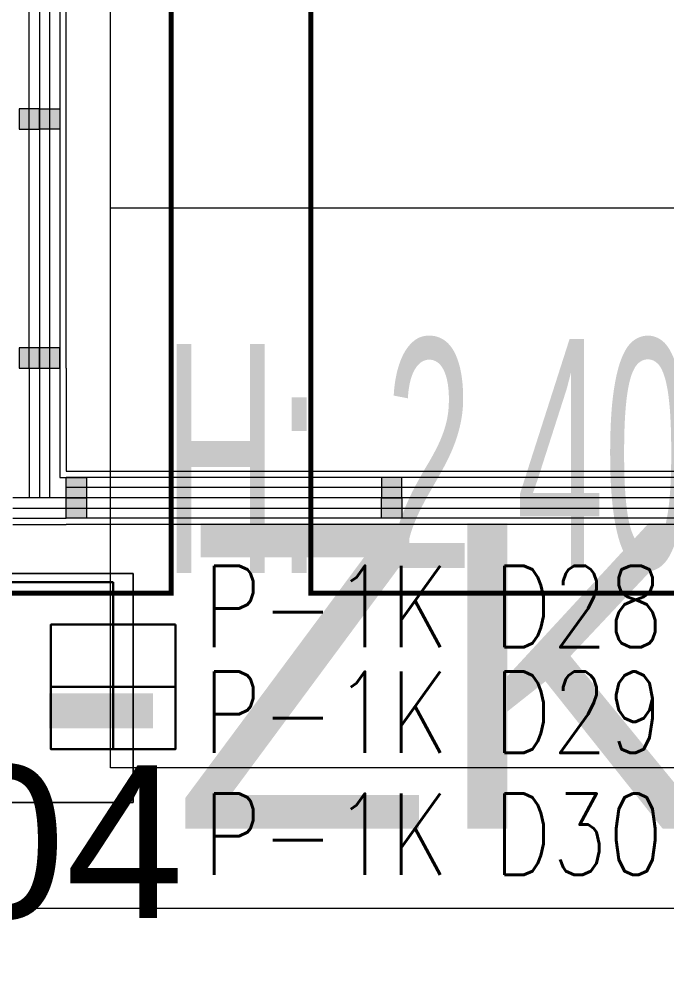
# Model space of a CAD drawing. Extents: x -9059 to 11889, y -1514 to 6575.
# Drawn here: x 3708.8 to 3836.1, y 3271.8 to 3459.2 of the extents above; entities that cross this region are included whole.
import ezdxf
from ezdxf.enums import TextEntityAlignment as Align

# ---------------------------------------------------------------- set-up
doc = ezdxf.new("R2010")
doc.units = 0
doc.header["$LTSCALE"] = 25
doc.header["$MEASUREMENT"] = 0
doc.linetypes.add('HIDDEN2', pattern=[4.7625, 3.175, -1.5875])
doc.layers.get('0').update_dxf_attribs({"color": 9, "lineweight": 9})
for name, color, linetype, lineweight in [('05', 9, 'Continuous', 9), ('06D', 9, 'Continuous', 9), ('10', 9, 'Continuous', 9), ('11', 9, 'Continuous', 9), ('21', 9, 'Continuous', 9), ('21_mahal200', 9, 'Continuous', 9), ('21_mahal200 @ 10 (1)', 9, 'Continuous', 9), ('21_mahal200 @ 10 (2)', 9, 'Continuous', 9), ('21_mahal200 @ 20', 9, 'Continuous', 9), ('33', 9, 'BATTING', 9), ('DATA TAVAN', 160, 'Continuous', 30), ('E-DUVARA MONTE PRİZ KUTUSU', 7, 'Continuous', 30), ('E-YAZI', 7, 'Continuous', 30)]:
    doc.layers.add(name, color=color, linetype=linetype, lineweight=lineweight)
doc.styles.add('Arial', font='arial.ttf', dxfattribs={"height": 2.5})
doc.styles.add('E-YAZI', font='txttw.shx')
doc.styles.add('MuuM_TEXT-STANDART', font='ARIALN.TTF')
doc.linetypes.add('BATTING', pattern='A,0.0001,-0.1,[134,ltypeshp.shx,S=0.1,R=0,X=-0.1,Y=0],-0.2,[134,ltypeshp.shx,S=0.1,R=180,X=0.1,Y=0],-0.1', length=0.4001)

# ---------------------------------------------------------------- blocks, each defined once
blk = doc.blocks.new('prf-10x10')
h = blk.add_hatch(color=255)
h.dxf.hatch_style = 1
h.paths.add_polyline_path([(-5, -5), (5, -5), (5, 5), (-5, 5)])
at = {"layer": '10'}
blk.add_lwpolyline([(-5, -5), (5, -5), (5, 5), (-5, 5)], close=True, dxfattribs=at)
blk = doc.blocks.new('0a_roomno2')
blk.add_lwpolyline([(30, -16), (0, -16), (0, 0), (30, 0)], close=True)
blk.add_lwpolyline([(12, -10.5), (0, -10.5)])
at = {"style": 'MuuM_TEXT-STANDART', "width": 0.6}
blk.add_text('H:', height=2.25, dxfattribs=at).set_placement((0.525, -12.9619), align=Align.MIDDLE_LEFT)
at = {"style": 'Arial'}
blk.add_attdef('ODANO', (0, 1.505), '', height=3, dxfattribs=at)
blk.add_attdef('MEKANADI', text='', height=3, dxfattribs=at).set_placement((0.525, -4.75), align=Align.BOTTOM_LEFT)
at = {"style": 'MuuM_TEXT-STANDART', "width": 0.6}
for tag, p in [('YER01', (15, -7)), ('TAVAN01', (20.625, -7)), ('DUVAR01', (26.25, -7)), ('YER02', (15, -10.375)), ('TAVAN02', (20.625, -10.375)), ('DUVAR02', (26.25, -10.375)), ('YER03', (15, -13.75)), ('TAVAN03', (20.625, -13.75)), ('DUVAR03', (26.25, -13.75))]:
    blk.add_attdef(tag, text='', height=2.25, dxfattribs=at).set_placement(p, align=Align.MIDDLE_CENTER)
at = {"style": 'MuuM_TEXT-STANDART'}
blk.add_attdef('M2', text='', height=2.25, dxfattribs=at).set_placement((1.3231, -7.8046), align=Align.MIDDLE_LEFT)
at = {"style": 'MuuM_TEXT-STANDART', "width": 0.6}
blk.add_attdef('TEMIZTAVANYUKSEKLIGI', text='', height=2.25, dxfattribs=at).set_placement((2.7, -13.1619), align=Align.MIDDLE_LEFT)
blk = doc.blocks.new('*U1275')
at = {"layer": '21_mahal200 @ 20'}
ref = blk.add_blockref('0a_roomno2', (3726.76, 3632.07), dxfattribs=dict(at, xscale=20, yscale=20, zscale=20))
ref.add_attrib('TEMIZTAVANYUKSEKLIGI', '2.40 m', dxfattribs={"layer": '0', "height": 45, "style": 'MuuM_TEXT-STANDART', "width": 0.6}).set_placement((3780.76, 3373.83), align=Align.MIDDLE_LEFT)
blk = doc.blocks.new('p-porsche_mobilya_3')
for points in [[(2609.73, 4465.4), (2609.73, 4285.4), (2514.73, 4285.4), (2514.73, 4465.4)], [(2514.73, 4465.4), (2654.73, 4465.4), (2654.73, 4420.4), (2609.73, 4420.4)], [(2484.59, 4377.5), (2439.59, 4377.5), (2439.59, 4422.5), (2484.59, 4422.5)], [(2609.73, 4420.4), (2514.73, 4420.4), (2514.73, 4420.4)]]:
    blk.add_lwpolyline(points)
for points in [[(2609.73, 4420.4), (2654.73, 4420.4), (2654.73, 4465.4), (2514.73, 4465.4), (2514.73, 4285.4), (2609.73, 4285.4)], [(2434.59, 4427.5), (2484.59, 4427.5), (2484.59, 4372.5), (2434.59, 4372.5)]]:
    blk.add_lwpolyline(points, close=True)
blk = doc.blocks.new('*U1278')
at = {"layer": '21_mahal200 @ 10 (1)'}
ref = blk.add_blockref('0a_roomno2', (3515.33, 3265), dxfattribs=dict(at, xscale=10, yscale=10, zscale=10))
ref.add_attrib('ODANO', ' PRS-ZK-04', (3515.33, 3282.55), dxfattribs={"layer": '0', "height": 30, "style": 'Arial'})
at = {"layer": '21_mahal200 @ 10 (2)'}
ref = blk.add_blockref('0a_roomno2', (3515.33, 3265), dxfattribs=dict(at, xscale=10, yscale=10, zscale=10))
ref.add_attrib('ODANO', ' PRS-ZK-04', (3515.33, 3282.55), dxfattribs={"layer": '0', "height": 30, "style": 'Arial'})
at = {"layer": '21_mahal200 @ 20'}
ref = blk.add_blockref('0a_roomno2', (3515.33, 3265), dxfattribs=dict(at, xscale=20, yscale=20, zscale=20))
ref.add_attrib('ODANO', ' PRS-ZK-04', (3515.33, 3300.1), dxfattribs={"layer": '0', "height": 60, "style": 'Arial'})
blk = doc.blocks.new('10_DUVARA MONTE PRİZ KUTUSU')
at = {"layer": 'E-DUVARA MONTE PRİZ KUTUSU', "color": 4}
for p, q in [((0, 24.48), (0, -24.48)), ((24.48, 0), (-24.48, 0))]:
    blk.add_line(p, q, dxfattribs=at)
blk.add_lwpolyline([(-24.48, -24.48), (24.48, -24.48), (24.48, 24.48), (-24.48, 24.48)], close=True, dxfattribs=at)

msp = doc.modelspace()

# ---------------------------------------------------------------- hatches: boundary and pattern name
h = msp.add_hatch(color=255)
h.dxf.hatch_style = 1
h.paths.add_polyline_path([(3708.81, 3437.57), (3708.81, 3441.57), (3712.81, 3441.57), (3712.81, 3437.57)])
h = msp.add_hatch(color=255)
h.dxf.hatch_style = 1
h.paths.add_polyline_path([(3712.81, 3437.57), (3712.81, 3441.57), (3716.81, 3441.57), (3716.81, 3437.57)])
h = msp.add_hatch(color=255)
h.dxf.hatch_style = 1
h.paths.add_polyline_path([(3780.06, 3365.12), (3784.06, 3365.12), (3784.06, 3369.12), (3780.06, 3369.12)])
h = msp.add_hatch(color=255)
h.dxf.hatch_style = 1
h.paths.add_polyline_path([(3780.06, 3361.12), (3784.06, 3361.12), (3784.06, 3365.12), (3780.06, 3365.12)])

# ---------------------------------------------------------------- linework, layer by layer
at = {"layer": '06D'}
for points in [[(3712.81, 3681.57), (3712.81, 3390.57)], [(3712.81, 3681.57), (3712.81, 3365.12)], [(3718.06, 3365.12), (3707.56, 3365.12)], [(3904.06, 3365.12), (3718.06, 3365.12)], [(3904.06, 3365.12), (3718.06, 3365.12)], [(3707.56, 3361.12), (3718.06, 3361.12)]]:
    msp.add_lwpolyline(points, dxfattribs=at)
at = {"layer": '10'}
for points in [[(3708.81, 3441.57), (3708.81, 3437.57), (3712.81, 3437.57), (3712.81, 3441.57), (3708.81, 3441.57)], [(3712.81, 3437.57), (3712.81, 3441.57), (3716.81, 3441.57), (3716.81, 3437.57), (3712.81, 3437.57)], [(3780.06, 3365.12), (3784.06, 3365.12), (3784.06, 3369.12), (3780.06, 3369.12), (3780.06, 3365.12)], [(3784.06, 3361.12), (3780.06, 3361.12), (3780.06, 3365.12), (3784.06, 3365.12), (3784.06, 3361.12)]]:
    msp.add_lwpolyline(points, dxfattribs=at)
at = {"layer": '11'}
for points in [[(3716.81, 3671.57), (3716.81, 3390.57)], [(3718.06, 3390.57), (3718.06, 3671.57)], [(3716.81, 3390.57), (3716.81, 3369.12), (3718.06, 3369.12)], [(3718.06, 3390.57), (3718.06, 3370.37)], [(3718.06, 3370.37), (3904.06, 3370.37)], [(3904.06, 3369.12), (3718.06, 3369.12)], [(3707.56, 3361.12), (3718.06, 3361.12)], [(3904.06, 3361.12), (3718.06, 3361.12)], [(3707.56, 3359.87), (3718.06, 3359.87)], [(3904.06, 3359.87), (3718.06, 3359.87)]]:
    msp.add_lwpolyline(points, dxfattribs=at)
at = {"layer": '21', "linetype": 'HIDDEN2', "ltscale": 0.1, "const_width": 1}
for points in [[(3766.13, 3867.87), (3975.02, 3867.87), (3975.02, 3346.4), (3766.13, 3346.4)], [(3377.1, 3651.73), (3738.69, 3651.73), (3738.69, 3346.4), (3377.1, 3346.4)]]:
    msp.add_lwpolyline(points, close=True, dxfattribs=at)
at = {"layer": '21_mahal200'}
msp.add_lwpolyline([(4069.64, 3284.43), (3466.06, 3284.43)], dxfattribs=at)
at = {"layer": '33', "ltscale": 0.2}
for points in [[(3710.81, 3390.57), (3710.81, 3671.57)], [(3714.81, 3671.57), (3714.81, 3390.57)], [(3710.81, 3390.57), (3710.81, 3365.12)], [(3714.81, 3390.57), (3714.81, 3365.12), (3714.81, 3365.12)], [(3900.06, 3367.12), (3718.06, 3367.12)], [(3707.56, 3363.12), (3718.06, 3363.12)], [(3718.06, 3363.12), (3900.06, 3363.12)]]:
    msp.add_lwpolyline(points, dxfattribs=at)
at = {"layer": 'DATA TAVAN'}
for p, q in [((3660.14, 3348.56), (3727.31, 3348.56)), ((3727.31, 3348.56), (3727.31, 3340.21))]:
    msp.add_line(p, q, dxfattribs=at)

# ---------------------------------------------------------------- block references
at = {"layer": '05'}
msp.add_blockref('p-porsche_mobilya_3', (1076.47, -1115.14), dxfattribs=at)
at = {"layer": '10', "xscale": 0.4, "yscale": 0.4, "rotation": 180}
for p in [(3710.81, 3392.57), (3714.81, 3392.57)]:
    msp.add_blockref('prf-10x10', p, dxfattribs=at)
at = {"layer": '10', "extrusion": (0, 0, -1), "xscale": 0.4, "yscale": 0.4, "zscale": -1, "rotation": 270}
for p in [(-3720.06, 3367.12), (-3720.06, 3363.12)]:
    msp.add_blockref('prf-10x10', p, dxfattribs=at)
at = {"layer": '21_mahal200', "color": 6}
for name in ['*U1275', '*U1278']:
    msp.add_blockref(name, (0, 0), dxfattribs=at)
at = {"layer": 'E-DUVARA MONTE PRİZ KUTUSU', "color": 3, "xscale": 0.5, "yscale": 0.5, "zscale": 0.5, "rotation": 180}
msp.add_blockref('10_DUVARA MONTE PRİZ KUTUSU', (3727.31, 3327.97), dxfattribs=at)

# ---------------------------------------------------------------- texts
at = {"layer": 'E-YAZI', "color": 6, "style": 'E-YAZI', "width": 0.8}
for s, p in [('P-1K D28', (3744.95, 3335.77)), ('P-1K D29', (3744.95, 3314.99)), ('P-1K D30', (3744.95, 3291.02))]:
    msp.add_text(s, height=16, dxfattribs=at).set_placement(p)

doc.saveas('drawing.dxf')
